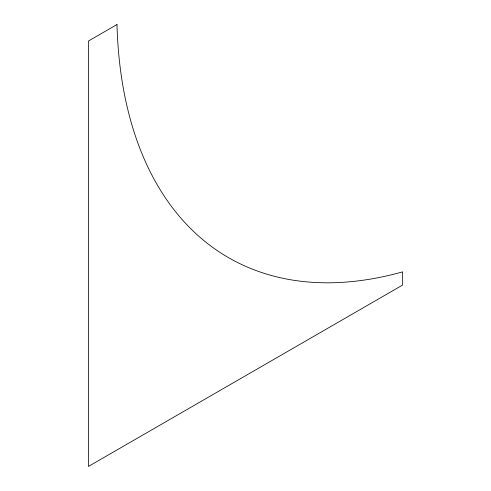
<?xml version="1.0" encoding="UTF-8"?>
<svg xmlns="http://www.w3.org/2000/svg" width="491" height="491" viewBox="0 0 491 491"><rect width="100%" height="100%" fill="white"/><g stroke="black" fill="none" stroke-linecap="round" stroke-linejoin="round"><path stroke-width="0.74" d="M116.981 24.55L88.423 41.041L88.423 466.45L402.577 285.075L402.577 271.885A538.78 311.067 -60 0 1 116.981 24.55"/></g></svg>
